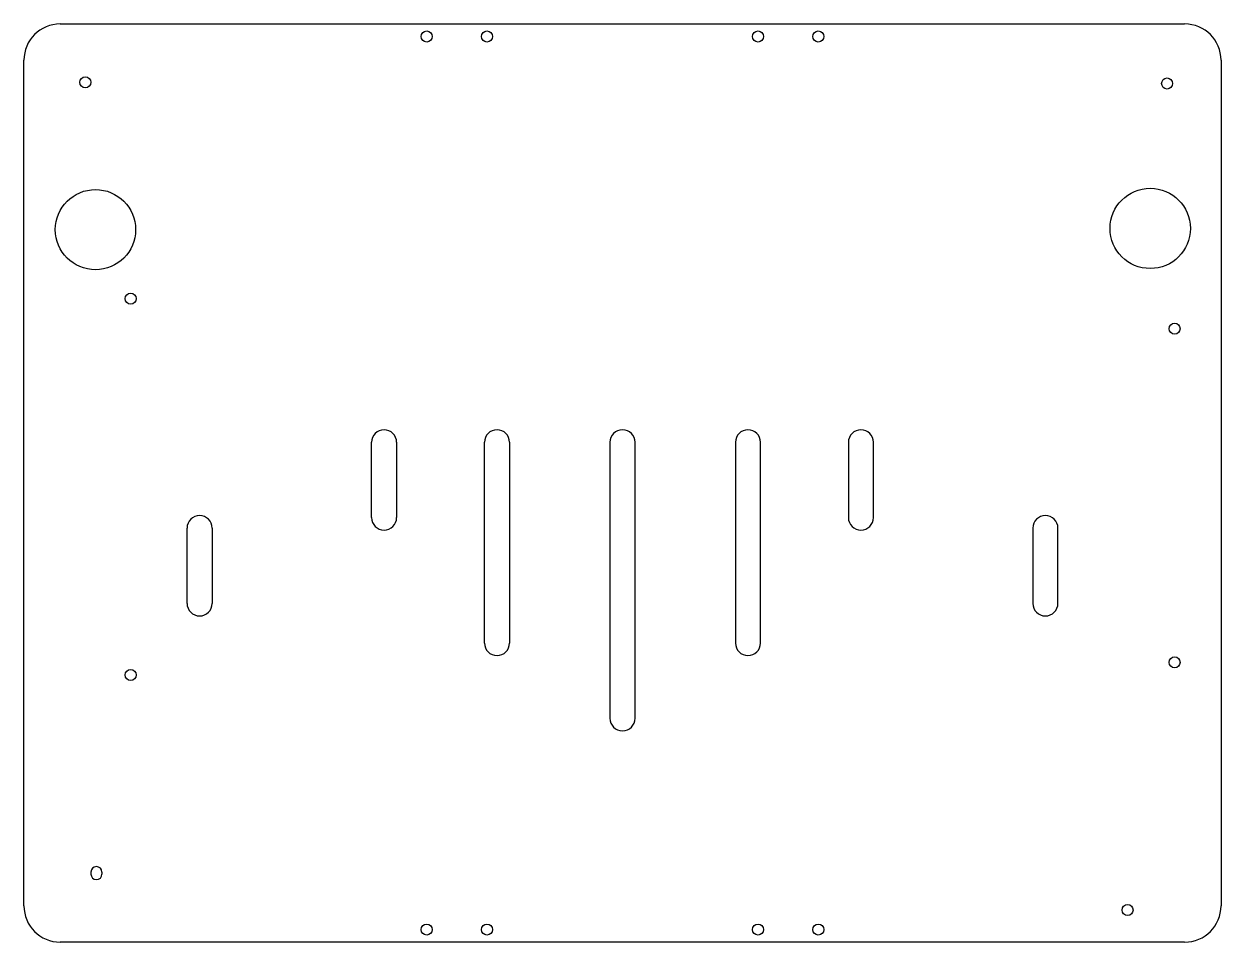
# Model space of a CAD drawing. Header units: millimetres. Extents: x 92 to 330, y -164 to 19.
import ezdxf

# ---------------------------------------------------------------- set-up
doc = ezdxf.new("R2010")
doc.units = ezdxf.units.MM

msp = doc.modelspace()

# ---------------------------------------------------------------- linework, layer by layer
at = {"color": 7, "linetype": 'Continuous'}
for p, q in [((98.93, 18.86), (322.93, 18.86)), ((91.68, -156.89), (91.68, 11.61)), ((330.18, 11.61), (330.18, -156.89)), ((105.03, -150.19), (105.03, -150.59)), ((107.23, -150.19), (107.23, -150.59)), ((322.93, -164.14), (98.93, -164.14))]:
    msp.add_line(p, q, dxfattribs=at)
for p, q in [((160.93, -79.53), (160.93, -64.53)), ((165.93, -64.53), (165.93, -79.53)), ((183.43, -104.53), (183.43, -64.53)), ((188.43, -64.53), (188.43, -104.53)), ((208.43, -64.53), (208.43, -79.53)), ((213.43, -79.53), (213.43, -64.53)), ((233.43, -64.53), (233.43, -104.53)), ((238.43, -104.53), (238.43, -64.53)), ((255.93, -64.53), (255.93, -79.53)), ((260.93, -79.53), (260.93, -64.53)), ((208.43, -79.53), (208.43, -119.53)), ((213.43, -119.53), (213.43, -79.53)), ((124.18, -96.64), (124.18, -81.64)), ((129.18, -81.64), (129.18, -96.64)), ((292.68, -81.64), (292.68, -96.64)), ((297.68, -96.64), (297.68, -81.64))]:
    msp.add_line(p, q)
for centre, radius in [((171.93, 16.36), 1.1), ((183.93, 16.36), 1.1), ((237.93, 16.36), 1.1), ((249.93, 16.36), 1.1), ((103.92, 7.24), 1.1), ((319.43, 6.99), 1.1), ((105.93, -22.14), 8), ((316.07, -21.89), 8), ((112.94, -35.89), 1.1), ((320.92, -41.89), 1.1), ((320.92, -108.39), 1.1), ((112.94, -110.89), 1.1), ((311.55, -157.76), 1.1), ((171.93, -161.64), 1.1), ((183.93, -161.64), 1.1), ((237.93, -161.64), 1.1), ((249.93, -161.64), 1.1)]:
    msp.add_circle(centre, radius, dxfattribs=at)
for centre, radius, start, end in [((98.93, 11.61), 7.25, 90, 180), ((322.93, 11.61), 7.25, 0, 90), ((106.13, -150.19), 1.1, 0, 180), ((106.13, -150.59), 1.1, 180, 0), ((98.93, -156.89), 7.25, 180, 270), ((322.93, -156.89), 7.25, 270, 0)]:
    msp.add_arc(centre, radius, start, end, dxfattribs=at)
for centre, start, end in [((163.43, -64.53), 0, 180), ((185.93, -64.53), 0, 180), ((210.93, -64.53), 0, 180), ((235.93, -64.53), 0, 180), ((258.43, -64.53), 0, 180), ((126.68, -81.64), 0, 180), ((163.43, -79.53), 180, 0), ((258.43, -79.53), 180, 0), ((295.18, -81.64), 0, 180), ((126.68, -96.64), 180, 0), ((295.18, -96.64), 180, 0), ((185.93, -104.53), 180, 0), ((235.93, -104.53), 180, 0), ((210.93, -119.53), 180, 0)]:
    msp.add_arc(centre, 2.5, start, end)

doc.saveas('drawing.dxf')
